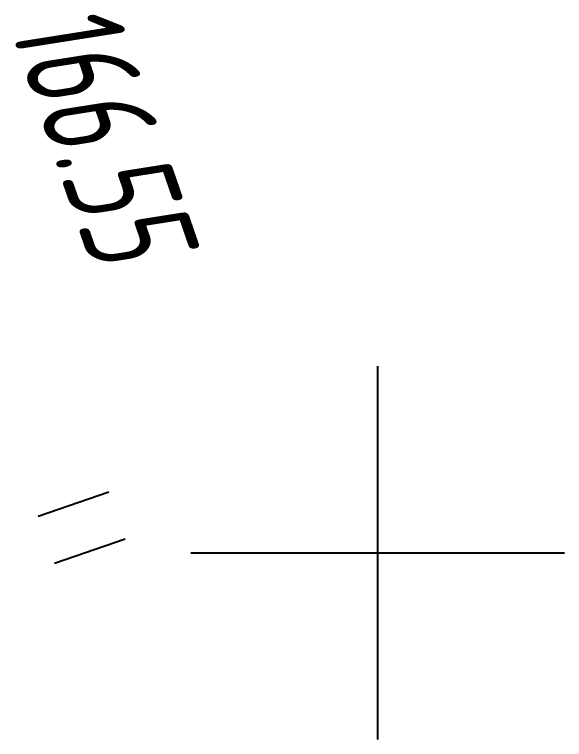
# Model space of a CAD drawing. Header units: millimetres. Extents: x -1799 to 6962, y -1020 to 4121.
# Drawn here: x 6782.69 to 6800.35, y -327.36 to -304.07 of the extents above; entities that cross this region are included whole.
import ezdxf

# ---------------------------------------------------------------- set-up
doc = ezdxf.new("R2010")
doc.units = ezdxf.units.MM
doc.linetypes.add('CONTI', pattern=[0])
for name, color, linetype in [('PI_OTDEFAULT', 172, 'CONTI'), ('SETKR', 2, 'CONTI'), ('USLZNDEFAULT', 7, 'CONTI')]:
    doc.layers.add(name, color=color, linetype=linetype)
doc.styles.add('eskd', font='spds.shx', dxfattribs={"width": 1.2, "oblique": 15})

# ---------------------------------------------------------------- blocks, each defined once
blk = doc.blocks.new('BL_333')
at = {"color": 0}
for p, q in [((0, -6), (0, 6)), ((-6, 0), (6, 0))]:
    blk.add_line(p, q, dxfattribs=at)
blk = doc.blocks.new('BL_2011')
at = {"color": 0}
for p, q in [((0, 0), (0, 2.4)), ((1.6, 0), (1.6, 2.4))]:
    blk.add_line(p, q, dxfattribs=at)

msp = doc.modelspace()

# ---------------------------------------------------------------- block references
at = {"layer": 'SETKR', "color": 82}
msp.add_blockref('BL_333', (6794.352, -321.361), dxfattribs=at)
at = {"layer": 'USLZNDEFAULT', "color": 7, "rotation": 289}
msp.add_blockref('BL_2011', (6783.452, -320.181), dxfattribs=at)

# ---------------------------------------------------------------- texts
at = {"layer": 'PI_OTDEFAULT', "color": 172, "style": 'eskd', "oblique": 10, "width": 0.8}
msp.add_text('166.55', height=3.5, rotation=289, dxfattribs=at).set_placement((6782.492, -304.421))

doc.saveas('drawing.dxf')
